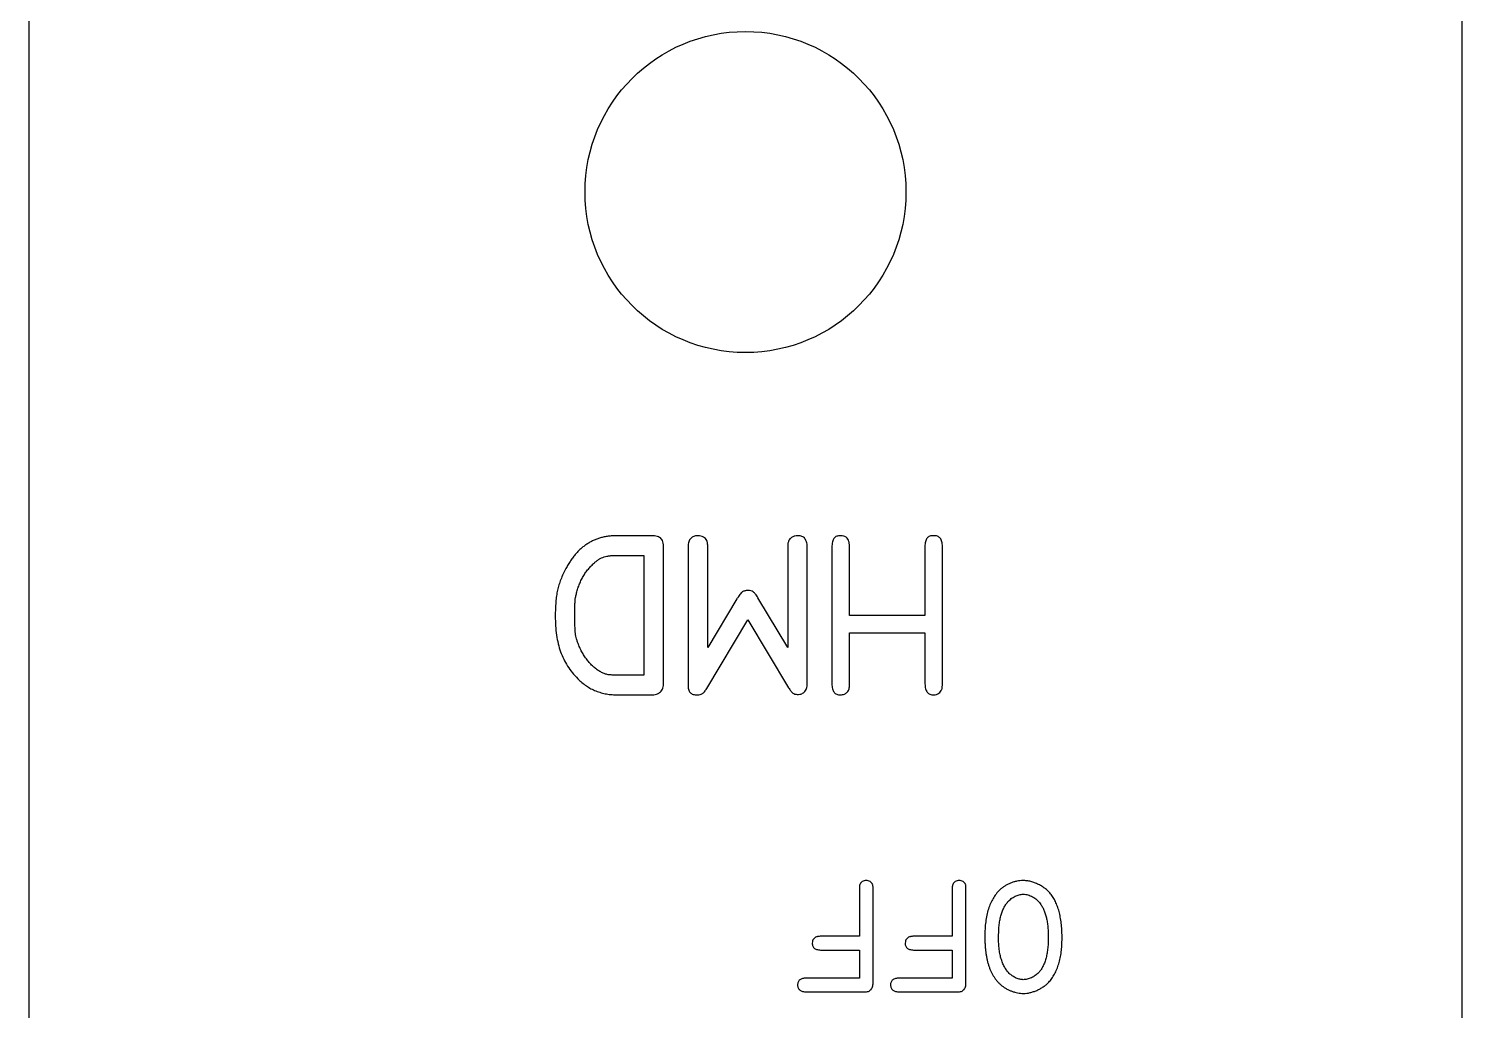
# Model space of a CAD drawing. Header units: inches. Extents: x -1.74 to 2.38, y -4.83 to 1.06.
# Drawn here: x -1.738 to -0.062, y -3.063 to -1.917 of the extents above; entities that cross this region are included whole.
import ezdxf

# ---------------------------------------------------------------- set-up
doc = ezdxf.new("R2010")
doc.units = ezdxf.units.IN
doc.header["$MEASUREMENT"] = 0

msp = doc.modelspace()

# ---------------------------------------------------------------- linework, layer by layer
at = {"color": 1, "linetype": 'Continuous', "lineweight": 25}
for p, q in [((-1.7375, 1.0625), (-1.7375, -3.3125)), ((-0.0625, -4.2575), (-0.0625, 1.0625)), ((-1.0102, -2.5088), (-1.0496, -2.5088)), ((-0.9958, -2.6802), (-0.9958, -2.5257)), ((-0.9671, -2.5215), (-0.9671, -2.6825)), ((-0.9441, -2.6393), (-0.9441, -2.5229)), ((-0.8507, -2.5234), (-0.8507, -2.6393)), ((-0.8278, -2.6796), (-0.8278, -2.524)), ((-0.799, -2.5224), (-0.799, -2.6818)), ((-0.7786, -2.6019), (-0.7786, -2.5227)), ((-0.6904, -2.5216), (-0.6904, -2.6019)), ((-0.67, -2.6812), (-0.67, -2.5216)), ((-1.0497, -2.5318), (-1.0188, -2.5318)), ((-1.0188, -2.5318), (-1.0188, -2.6717)), ((-0.91, -2.5827), (-0.9441, -2.6393)), ((-0.8507, -2.6393), (-0.8854, -2.5813)), ((-0.9453, -2.6873), (-0.8974, -2.6069)), ((-0.8974, -2.6069), (-0.8496, -2.6863)), ((-0.6904, -2.6019), (-0.7786, -2.6019)), ((-0.7786, -2.683), (-0.7786, -2.6223)), ((-0.7786, -2.6223), (-0.6904, -2.6223)), ((-0.6904, -2.6223), (-0.6904, -2.6818)), ((-1.0188, -2.6717), (-1.0499, -2.6717)), ((-1.0491, -2.6947), (-1.0108, -2.6947)), ((-0.767, -2.922), (-0.767, -2.9766)), ((-0.751, -3.0306), (-0.751, -2.922)), ((-0.6584, -2.922), (-0.6584, -2.9766)), ((-0.6424, -3.0306), (-0.6424, -2.922)), ((-0.767, -2.9766), (-0.8104, -2.9766)), ((-0.6584, -2.9766), (-0.7018, -2.9766)), ((-0.811, -2.9927), (-0.767, -2.9927)), ((-0.767, -2.9927), (-0.767, -3.0255)), ((-0.7024, -2.9927), (-0.6584, -2.9927)), ((-0.6584, -2.9927), (-0.6584, -3.0255)), ((-0.767, -3.0255), (-0.8288, -3.0255)), ((-0.6584, -3.0255), (-0.7202, -3.0255)), ((-0.8288, -3.0415), (-0.7624, -3.0415)), ((-0.7202, -3.0415), (-0.6538, -3.0415)), ((-0.5754, -3.0433), (-0.5754, -3.0433))]:
    msp.add_line(p, q, dxfattribs=at)
msp.add_circle((-0.9, -2.1075), 0.1875, dxfattribs=at)
for points, knots in [([(-1.0496, -2.5088), (-1.0513, -2.5088), (-1.0545, -2.5089), (-1.0593, -2.5093), (-1.064, -2.51), (-1.0684, -2.511), (-1.0727, -2.5124), (-1.0768, -2.514), (-1.0808, -2.5159), (-1.0846, -2.5181), (-1.0882, -2.5206), (-1.0917, -2.5234), (-1.0951, -2.5266), (-1.0983, -2.53), (-1.1014, -2.5339), (-1.1044, -2.538), (-1.1072, -2.5425), (-1.1089, -2.5456), (-1.1098, -2.5472)], [0, 0, 0, 0, 0.065537, 0.128894, 0.190513, 0.250819, 0.31017, 0.368743, 0.426366, 0.484321, 0.542747, 0.602028, 0.662919, 0.725322, 0.790697, 0.857753, 0.927457, 1, 1, 1, 1]), ([(-0.9958, -2.5257), (-0.9958, -2.5242), (-0.9957, -2.5215), (-0.9961, -2.5178), (-0.997, -2.5147), (-0.9983, -2.5123), (-1.0004, -2.5106), (-1.0031, -2.5095), (-1.0065, -2.5089), (-1.0089, -2.5088), (-1.0102, -2.5088)], [0, 0, 0, 0, 0.165632, 0.307111, 0.42353, 0.521468, 0.616875, 0.724163, 0.850235, 1, 1, 1, 1]), ([(-0.9558, -2.5088), (-0.9566, -2.5089), (-0.9582, -2.509), (-0.9605, -2.5096), (-0.9625, -2.5106), (-0.9641, -2.512), (-0.9654, -2.5138), (-0.9663, -2.5161), (-0.9669, -2.5187), (-0.967, -2.5206), (-0.9671, -2.5215)], [0, 0, 0, 0, 0.132713, 0.252265, 0.363903, 0.472404, 0.585277, 0.708362, 0.846212, 1, 1, 1, 1]), ([(-0.945, -2.5145), (-0.9455, -2.5137), (-0.9466, -2.512), (-0.9491, -2.5103), (-0.9523, -2.5092), (-0.9545, -2.5089), (-0.9558, -2.5088)], [0, 0, 0, 0, 0.230738, 0.462129, 0.711791, 1, 1, 1, 1]), ([(-0.839, -2.5088), (-0.8401, -2.5089), (-0.8424, -2.5091), (-0.8455, -2.5105), (-0.8482, -2.5124), (-0.8491, -2.5142), (-0.8496, -2.5151)], [0, 0, 0, 0, 0.264173, 0.52785, 0.771962, 1, 1, 1, 1]), ([(-0.8278, -2.524), (-0.8278, -2.5228), (-0.8278, -2.5205), (-0.8283, -2.5173), (-0.8292, -2.5146), (-0.8304, -2.5124), (-0.832, -2.5106), (-0.834, -2.5095), (-0.8364, -2.5088), (-0.8381, -2.5088), (-0.839, -2.5088)], [0, 0, 0, 0, 0.16895, 0.315731, 0.445127, 0.5584, 0.663647, 0.767004, 0.877117, 1, 1, 1, 1]), ([(-0.7887, -2.5088), (-0.7895, -2.5088), (-0.7911, -2.5089), (-0.7934, -2.5094), (-0.7953, -2.5104), (-0.7968, -2.5119), (-0.7978, -2.5138), (-0.7985, -2.5162), (-0.7989, -2.5192), (-0.799, -2.5213), (-0.799, -2.5224)], [0, 0, 0, 0, 0.128787, 0.242597, 0.346643, 0.446193, 0.553992, 0.677887, 0.826481, 1, 1, 1, 1]), ([(-0.7792, -2.5156), (-0.7795, -2.5146), (-0.7802, -2.5127), (-0.7824, -2.5105), (-0.7853, -2.5092), (-0.7875, -2.5089), (-0.7887, -2.5088)], [0, 0, 0, 0, 0.248392, 0.479682, 0.720638, 1, 1, 1, 1]), ([(-0.6803, -2.5088), (-0.6811, -2.5088), (-0.6827, -2.5088), (-0.6848, -2.5094), (-0.6866, -2.5103), (-0.688, -2.5117), (-0.6891, -2.5136), (-0.6899, -2.5159), (-0.6903, -2.5186), (-0.6904, -2.5206), (-0.6904, -2.5216)], [0, 0, 0, 0, 0.12736, 0.240825, 0.345956, 0.451152, 0.564289, 0.691777, 0.836027, 1, 1, 1, 1]), ([(-0.67, -2.5216), (-0.67, -2.5205), (-0.67, -2.5186), (-0.6705, -2.5159), (-0.6713, -2.5136), (-0.6724, -2.5117), (-0.6739, -2.5103), (-0.6758, -2.5094), (-0.678, -2.5088), (-0.6795, -2.5088), (-0.6803, -2.5088)], [0, 0, 0, 0, 0.160622, 0.303101, 0.429724, 0.542582, 0.648025, 0.753746, 0.86995, 1, 1, 1, 1]), ([(-0.9441, -2.5229), (-0.9441, -2.5218), (-0.9441, -2.52), (-0.9443, -2.5177), (-0.9446, -2.5159), (-0.9448, -2.515), (-0.945, -2.5145)], [0, 0, 0, 0, 0.3737461, 0.6427783, 0.836324, 1, 1, 1, 1]), ([(-0.8496, -2.5151), (-0.8498, -2.5156), (-0.8502, -2.5167), (-0.8506, -2.5184), (-0.8507, -2.5207), (-0.8507, -2.5224), (-0.8507, -2.5234)], [0, 0, 0, 0, 0.195534, 0.395189, 0.647995, 1, 1, 1, 1]), ([(-0.7786, -2.5227), (-0.7786, -2.5217), (-0.7786, -2.5202), (-0.7787, -2.5183), (-0.7788, -2.5169), (-0.7791, -2.5161), (-0.7792, -2.5156)], [0, 0, 0, 0, 0.4002147, 0.6453418, 0.8176879, 1, 1, 1, 1]), ([(-1.0976, -2.5769), (-1.0972, -2.5751), (-1.0963, -2.5715), (-1.0944, -2.5663), (-1.0923, -2.5613), (-1.0897, -2.5565), (-1.0869, -2.5519), (-1.0837, -2.5478), (-1.0803, -2.5439), (-1.0778, -2.5416), (-1.0766, -2.5405)], [0, 0, 0, 0, 0.131076, 0.260457, 0.387849, 0.515049, 0.639819, 0.762628, 0.881718, 1, 1, 1, 1]), ([(-1.0766, -2.5405), (-1.0757, -2.5397), (-1.0739, -2.5382), (-1.0712, -2.5363), (-1.0682, -2.5348), (-1.0651, -2.5336), (-1.0618, -2.5328), (-1.0581, -2.5321), (-1.054, -2.5318), (-1.0512, -2.5318), (-1.0497, -2.5318)], [0, 0, 0, 0, 0.120567, 0.236688, 0.349281, 0.461125, 0.577512, 0.706025, 0.846945, 1, 1, 1, 1]), ([(-1.1098, -2.5472), (-1.1109, -2.5493), (-1.1131, -2.5534), (-1.1158, -2.5598), (-1.118, -2.5661), (-1.1197, -2.5725), (-1.1209, -2.5792), (-1.1217, -2.5865), (-1.1222, -2.5944), (-1.1222, -2.5999), (-1.1222, -2.6028)], [0, 0, 0, 0, 0.122914, 0.242316, 0.358054, 0.471139, 0.588026, 0.714383, 0.852054, 1, 1, 1, 1]), ([(-1.0993, -2.5974), (-1.0993, -2.596), (-1.0993, -2.5934), (-1.0993, -2.5898), (-1.0992, -2.587), (-1.0991, -2.5841), (-1.0986, -2.5808), (-1.098, -2.5783), (-1.0976, -2.5769)], [0, 0, 0, 0, 0.207548, 0.381811, 0.51697, 0.618955, 0.796735, 1, 1, 1, 1]), ([(-0.8972, -2.5729), (-0.8978, -2.5729), (-0.8991, -2.5729), (-0.9009, -2.5731), (-0.9024, -2.5737), (-0.9039, -2.5745), (-0.9052, -2.5758), (-0.9067, -2.5776), (-0.9083, -2.58), (-0.9094, -2.5817), (-0.91, -2.5827)], [0, 0, 0, 0, 0.112445, 0.21645, 0.311298, 0.402519, 0.505251, 0.638112, 0.803125, 1, 1, 1, 1]), ([(-0.8854, -2.5813), (-0.8859, -2.5805), (-0.8868, -2.579), (-0.8882, -2.5771), (-0.8895, -2.5756), (-0.8912, -2.5741), (-0.8938, -2.573), (-0.896, -2.5729), (-0.8972, -2.5729)], [0, 0, 0, 0, 0.1799801, 0.3341708, 0.4646223, 0.5710814, 0.7701176, 1, 1, 1, 1]), ([(-1.1222, -2.6028), (-1.1222, -2.6066), (-1.1221, -2.614), (-1.1209, -2.6248), (-1.119, -2.6349), (-1.1162, -2.6443), (-1.1125, -2.653), (-1.1079, -2.6611), (-1.1025, -2.6689), (-1.0981, -2.6735), (-1.0959, -2.6759)], [0, 0, 0, 0, 0.144255, 0.279624, 0.407417, 0.528415, 0.645397, 0.762052, 0.879968, 1, 1, 1, 1]), ([(-1.0948, -2.6367), (-1.0953, -2.6355), (-1.0963, -2.6331), (-1.0974, -2.6295), (-1.0983, -2.6261), (-1.0987, -2.6232), (-1.0989, -2.6208), (-1.0991, -2.6186), (-1.0992, -2.616), (-1.0993, -2.613), (-1.0993, -2.6097), (-1.0993, -2.606), (-1.0993, -2.6018), (-1.0993, -2.5989), (-1.0993, -2.5974)], [0, 0, 0, 0, 0.099136, 0.193652, 0.281365, 0.36547, 0.411235, 0.466023, 0.530927, 0.604906, 0.688993, 0.783209, 0.886537, 1, 1, 1, 1]), ([(-1.0682, -2.6684), (-1.0695, -2.6677), (-1.0723, -2.6662), (-1.0762, -2.6633), (-1.0799, -2.6598), (-1.0835, -2.6559), (-1.0868, -2.6516), (-1.0899, -2.6469), (-1.0926, -2.6419), (-1.094, -2.6385), (-1.0948, -2.6367)], [0, 0, 0, 0, 0.108815, 0.223046, 0.34223, 0.469524, 0.599834, 0.731986, 0.864687, 1, 1, 1, 1]), ([(-1.0959, -2.6759), (-1.0944, -2.6774), (-1.0912, -2.6804), (-1.086, -2.6842), (-1.0806, -2.6876), (-1.0749, -2.6902), (-1.0688, -2.6923), (-1.0625, -2.6937), (-1.0559, -2.6946), (-1.0514, -2.6946), (-1.0491, -2.6947)], [0, 0, 0, 0, 0.127213, 0.25064, 0.372495, 0.493323, 0.615883, 0.739719, 0.867619, 1, 1, 1, 1]), ([(-1.0499, -2.6717), (-1.051, -2.6717), (-1.0529, -2.6718), (-1.0557, -2.6716), (-1.0582, -2.6714), (-1.0611, -2.6711), (-1.0644, -2.6702), (-1.0669, -2.669), (-1.0682, -2.6684)], [0, 0, 0, 0, 0.167038, 0.313531, 0.445257, 0.560315, 0.776449, 1, 1, 1, 1]), ([(-0.8395, -2.6941), (-0.8386, -2.6941), (-0.8368, -2.6941), (-0.8343, -2.6934), (-0.8322, -2.6923), (-0.8305, -2.6906), (-0.8291, -2.6885), (-0.8283, -2.6859), (-0.8278, -2.6829), (-0.8278, -2.6807), (-0.8278, -2.6796)], [0, 0, 0, 0, 0.1314, 0.247774, 0.354267, 0.461615, 0.572866, 0.697925, 0.838731, 1, 1, 1, 1]), ([(-1.0108, -2.6947), (-1.0096, -2.6947), (-1.0073, -2.6946), (-1.0041, -2.694), (-1.0014, -2.693), (-0.9992, -2.6913), (-0.9975, -2.6892), (-0.9964, -2.6866), (-0.9958, -2.6836), (-0.9958, -2.6814), (-0.9958, -2.6802)], [0, 0, 0, 0, 0.149708, 0.282347, 0.399883, 0.508426, 0.616661, 0.730264, 0.85635, 1, 1, 1, 1]), ([(-0.9671, -2.6825), (-0.9671, -2.6835), (-0.9671, -2.6854), (-0.9666, -2.688), (-0.9659, -2.6902), (-0.9647, -2.6919), (-0.9631, -2.6933), (-0.9611, -2.6942), (-0.9588, -2.6947), (-0.9572, -2.6947), (-0.9563, -2.6947)], [0, 0, 0, 0, 0.157138, 0.293657, 0.413846, 0.522798, 0.630234, 0.741011, 0.86118, 1, 1, 1, 1]), ([(-0.9563, -2.6947), (-0.9552, -2.6947), (-0.9531, -2.6946), (-0.9507, -2.6935), (-0.949, -2.6923), (-0.9478, -2.6909), (-0.9465, -2.6893), (-0.9457, -2.688), (-0.9453, -2.6873)], [0, 0, 0, 0, 0.23655, 0.442392, 0.550927, 0.680922, 0.827996, 1, 1, 1, 1]), ([(-0.8496, -2.6863), (-0.8492, -2.687), (-0.8485, -2.6883), (-0.8472, -2.69), (-0.8461, -2.6915), (-0.8446, -2.6928), (-0.8424, -2.694), (-0.8405, -2.6941), (-0.8395, -2.6941)], [0, 0, 0, 0, 0.180976, 0.334663, 0.468125, 0.579895, 0.780988, 1, 1, 1, 1]), ([(-0.799, -2.6818), (-0.799, -2.6828), (-0.7989, -2.6847), (-0.7985, -2.6874), (-0.7978, -2.6897), (-0.7966, -2.6916), (-0.7952, -2.6931), (-0.7934, -2.6941), (-0.7913, -2.6947), (-0.7898, -2.6947), (-0.789, -2.6947)], [0, 0, 0, 0, 0.165307, 0.308794, 0.435609, 0.548148, 0.654295, 0.759898, 0.873312, 1, 1, 1, 1]), ([(-0.789, -2.6947), (-0.7882, -2.6946), (-0.7867, -2.6945), (-0.7845, -2.6939), (-0.7826, -2.6929), (-0.781, -2.6915), (-0.7798, -2.6897), (-0.7789, -2.6877), (-0.7785, -2.6854), (-0.7786, -2.6838), (-0.7786, -2.683)], [0, 0, 0, 0, 0.13216, 0.252648, 0.371311, 0.491779, 0.611926, 0.732755, 0.859457, 1, 1, 1, 1]), ([(-0.6904, -2.6818), (-0.6903, -2.6828), (-0.6902, -2.6847), (-0.6898, -2.6874), (-0.6889, -2.6897), (-0.6878, -2.6915), (-0.6863, -2.693), (-0.6845, -2.694), (-0.6824, -2.6946), (-0.6809, -2.6947), (-0.6801, -2.6947)], [0, 0, 0, 0, 0.163146, 0.304681, 0.432747, 0.546235, 0.652223, 0.759544, 0.873374, 1, 1, 1, 1]), ([(-0.6801, -2.6947), (-0.6789, -2.6946), (-0.6768, -2.6944), (-0.674, -2.693), (-0.6718, -2.6909), (-0.671, -2.6891), (-0.6706, -2.6881)], [0, 0, 0, 0, 0.275843, 0.516674, 0.748891, 1, 1, 1, 1]), ([(-0.6706, -2.6881), (-0.6704, -2.6877), (-0.6702, -2.6868), (-0.6701, -2.6854), (-0.67, -2.6835), (-0.67, -2.6821), (-0.67, -2.6812)], [0, 0, 0, 0, 0.195991, 0.38213, 0.624825, 1, 1, 1, 1]), ([(-0.759, -2.9114), (-0.7599, -2.9115), (-0.7615, -2.9116), (-0.7634, -2.9125), (-0.7647, -2.9136), (-0.7655, -2.9145), (-0.7661, -2.9155), (-0.7663, -2.9162), (-0.7665, -2.9166)], [0, 0, 0, 0, 0.260463, 0.513082, 0.636554, 0.7556, 0.87629, 1, 1, 1, 1]), ([(-0.7516, -2.916), (-0.752, -2.9154), (-0.7527, -2.9141), (-0.7545, -2.9126), (-0.7566, -2.9117), (-0.7582, -2.9115), (-0.759, -2.9114)], [0, 0, 0, 0, 0.250598, 0.488274, 0.729187, 1, 1, 1, 1]), ([(-0.6504, -2.9114), (-0.6512, -2.9115), (-0.6529, -2.9116), (-0.6548, -2.9125), (-0.6561, -2.9136), (-0.6569, -2.9145), (-0.6575, -2.9155), (-0.6577, -2.9162), (-0.6579, -2.9166)], [0, 0, 0, 0, 0.260463, 0.513082, 0.636554, 0.7556, 0.87629, 1, 1, 1, 1]), ([(-0.643, -2.916), (-0.6433, -2.9154), (-0.6441, -2.9141), (-0.6458, -2.9126), (-0.648, -2.9117), (-0.6496, -2.9115), (-0.6504, -2.9114)], [0, 0, 0, 0, 0.250598, 0.488274, 0.729187, 1, 1, 1, 1]), ([(-0.5758, -2.9114), (-0.577, -2.9115), (-0.5794, -2.9116), (-0.583, -2.9122), (-0.5867, -2.9131), (-0.5903, -2.9144), (-0.5939, -2.916), (-0.5972, -2.9179), (-0.6003, -2.9201), (-0.6022, -2.9218), (-0.6032, -2.9226)], [0, 0, 0, 0, 0.1190169, 0.2401863, 0.3647236, 0.492817, 0.6221609, 0.7482618, 0.8746122, 1, 1, 1, 1]), ([(-0.5428, -2.9277), (-0.5438, -2.9266), (-0.5458, -2.9242), (-0.5494, -2.9212), (-0.5533, -2.9184), (-0.5576, -2.916), (-0.5621, -2.9141), (-0.5666, -2.9126), (-0.5712, -2.9117), (-0.5743, -2.9115), (-0.5758, -2.9114)], [0, 0, 0, 0, 0.121092, 0.243919, 0.369915, 0.501016, 0.631465, 0.757614, 0.879349, 1, 1, 1, 1]), ([(-0.7665, -2.9166), (-0.7666, -2.9169), (-0.7669, -2.9176), (-0.767, -2.9187), (-0.767, -2.9201), (-0.767, -2.9213), (-0.767, -2.922)], [0, 0, 0, 0, 0.183204, 0.368477, 0.61913, 1, 1, 1, 1]), ([(-0.751, -2.922), (-0.751, -2.9212), (-0.751, -2.9199), (-0.751, -2.9183), (-0.7512, -2.9171), (-0.7514, -2.9164), (-0.7516, -2.916)], [0, 0, 0, 0, 0.380827, 0.630759, 0.816703, 1, 1, 1, 1]), ([(-0.6579, -2.9166), (-0.658, -2.9169), (-0.6582, -2.9176), (-0.6584, -2.9187), (-0.6584, -2.9201), (-0.6584, -2.9213), (-0.6584, -2.922)], [0, 0, 0, 0, 0.183204, 0.368477, 0.61913, 1, 1, 1, 1]), ([(-0.6424, -2.922), (-0.6424, -2.9212), (-0.6424, -2.9199), (-0.6424, -2.9183), (-0.6426, -2.9171), (-0.6428, -2.9164), (-0.643, -2.916)], [0, 0, 0, 0, 0.380827, 0.630759, 0.816703, 1, 1, 1, 1]), ([(-0.6032, -2.9226), (-0.6046, -2.9241), (-0.6074, -2.9272), (-0.6109, -2.9325), (-0.6139, -2.9383), (-0.6163, -2.9449), (-0.6182, -2.952), (-0.6195, -2.9598), (-0.6203, -2.9681), (-0.6204, -2.9739), (-0.6204, -2.9769)], [0, 0, 0, 0, 0.104917, 0.212948, 0.325254, 0.443443, 0.569143, 0.703178, 0.846557, 1, 1, 1, 1]), ([(-0.5934, -2.9361), (-0.5928, -2.9355), (-0.5916, -2.9343), (-0.5895, -2.9326), (-0.5874, -2.9311), (-0.585, -2.9299), (-0.5826, -2.9288), (-0.5802, -2.9281), (-0.5778, -2.9276), (-0.5762, -2.9275), (-0.5754, -2.9275)], [0, 0, 0, 0, 0.125943, 0.253592, 0.381875, 0.513444, 0.642703, 0.765426, 0.885106, 1, 1, 1, 1]), ([(-0.5754, -2.9275), (-0.5745, -2.9275), (-0.5726, -2.9276), (-0.5699, -2.9282), (-0.5672, -2.9292), (-0.5646, -2.9305), (-0.562, -2.9321), (-0.5596, -2.934), (-0.5575, -2.9361), (-0.5562, -2.9377), (-0.5556, -2.9385)], [0, 0, 0, 0, 0.116371, 0.233648, 0.355137, 0.482644, 0.612358, 0.740459, 0.869445, 1, 1, 1, 1]), ([(-0.5301, -2.9791), (-0.5302, -2.9764), (-0.5302, -2.971), (-0.5308, -2.9633), (-0.5318, -2.9561), (-0.5331, -2.9494), (-0.535, -2.9432), (-0.5371, -2.9375), (-0.5397, -2.9323), (-0.5418, -2.9292), (-0.5428, -2.9277)], [0, 0, 0, 0, 0.1531172, 0.297146, 0.4320185, 0.5592173, 0.6787301, 0.7909719, 0.8980083, 1, 1, 1, 1]), ([(-0.6043, -2.9779), (-0.6043, -2.9755), (-0.6042, -2.971), (-0.6038, -2.9644), (-0.6029, -2.9584), (-0.6018, -2.953), (-0.6002, -2.9481), (-0.5983, -2.9436), (-0.5961, -2.9396), (-0.5943, -2.9373), (-0.5934, -2.9361)], [0, 0, 0, 0, 0.161185, 0.309885, 0.446706, 0.572256, 0.688604, 0.79819, 0.901391, 1, 1, 1, 1]), ([(-0.5556, -2.9385), (-0.5548, -2.9397), (-0.5532, -2.942), (-0.5513, -2.946), (-0.5497, -2.9504), (-0.5484, -2.9551), (-0.5474, -2.9603), (-0.5467, -2.966), (-0.5463, -2.9722), (-0.5462, -2.9765), (-0.5462, -2.9787)], [0, 0, 0, 0, 0.100096, 0.204761, 0.314883, 0.431713, 0.556714, 0.693411, 0.840791, 1, 1, 1, 1]), ([(-0.8169, -2.9772), (-0.8177, -2.9775), (-0.8191, -2.9782), (-0.8207, -2.9799), (-0.8218, -2.982), (-0.8219, -2.9837), (-0.822, -2.9845)], [0, 0, 0, 0, 0.2546076, 0.4873023, 0.7299804, 1, 1, 1, 1]), ([(-0.8104, -2.9766), (-0.8113, -2.9766), (-0.8127, -2.9766), (-0.8145, -2.9767), (-0.8158, -2.9769), (-0.8166, -2.9771), (-0.8169, -2.9772)], [0, 0, 0, 0, 0.380151, 0.646007, 0.834596, 1, 1, 1, 1]), ([(-0.7083, -2.9772), (-0.709, -2.9775), (-0.7105, -2.9782), (-0.7121, -2.9799), (-0.7131, -2.982), (-0.7133, -2.9837), (-0.7134, -2.9845)], [0, 0, 0, 0, 0.254608, 0.487302, 0.72998, 1, 1, 1, 1]), ([(-0.7018, -2.9766), (-0.7027, -2.9766), (-0.7041, -2.9766), (-0.7059, -2.9767), (-0.7072, -2.9769), (-0.7079, -2.9771), (-0.7083, -2.9772)], [0, 0, 0, 0, 0.380151, 0.646007, 0.834596, 1, 1, 1, 1]), ([(-0.6204, -2.9769), (-0.6204, -2.9786), (-0.6204, -2.9818), (-0.6201, -2.9866), (-0.6198, -2.9912), (-0.6193, -2.9956), (-0.6186, -2.9998), (-0.6178, -3.0039), (-0.6169, -3.0077), (-0.6157, -3.0113), (-0.6145, -3.0148), (-0.613, -3.0181), (-0.6115, -3.0212), (-0.6097, -3.024), (-0.6078, -3.0268), (-0.6058, -3.0293), (-0.6036, -3.0316), (-0.602, -3.033), (-0.6012, -3.0337)], [0, 0, 0, 0, 0.080431, 0.157744, 0.231975, 0.303788, 0.372682, 0.438911, 0.50297, 0.564688, 0.624109, 0.681595, 0.737386, 0.791932, 0.845168, 0.897479, 0.948881, 1, 1, 1, 1]), ([(-0.591, -3.0207), (-0.5921, -3.0196), (-0.5943, -3.0173), (-0.597, -3.0133), (-0.5993, -3.0087), (-0.6012, -3.0036), (-0.6027, -2.998), (-0.6036, -2.9918), (-0.6043, -2.985), (-0.6043, -2.9803), (-0.6043, -2.9779)], [0, 0, 0, 0, 0.100871, 0.205152, 0.314772, 0.432547, 0.558901, 0.694635, 0.841464, 1, 1, 1, 1]), ([(-0.5462, -2.9787), (-0.5462, -2.9809), (-0.5463, -2.9853), (-0.5469, -2.9916), (-0.5478, -2.9975), (-0.5491, -3.0029), (-0.5507, -3.0079), (-0.5527, -3.0123), (-0.555, -3.0161), (-0.5568, -3.0183), (-0.5578, -3.0193)], [0, 0, 0, 0, 0.156015, 0.302721, 0.440716, 0.570083, 0.690884, 0.801727, 0.904106, 1, 1, 1, 1]), ([(-0.5456, -3.0303), (-0.5444, -3.0288), (-0.5419, -3.0258), (-0.5388, -3.0207), (-0.5361, -3.015), (-0.5339, -3.0088), (-0.5322, -3.002), (-0.531, -2.9948), (-0.5303, -2.9871), (-0.5302, -2.9818), (-0.5301, -2.9791)], [0, 0, 0, 0, 0.105705, 0.215134, 0.329018, 0.449631, 0.576639, 0.710541, 0.851416, 1, 1, 1, 1]), ([(-0.822, -2.9845), (-0.822, -2.9852), (-0.822, -2.9864), (-0.8215, -2.9882), (-0.8206, -2.9896), (-0.8194, -2.9908), (-0.8178, -2.9917), (-0.8158, -2.9923), (-0.8136, -2.9926), (-0.8119, -2.9927), (-0.811, -2.9927)], [0, 0, 0, 0, 0.124835, 0.235734, 0.34105, 0.445808, 0.558269, 0.687356, 0.833745, 1, 1, 1, 1]), ([(-0.7134, -2.9845), (-0.7134, -2.9852), (-0.7134, -2.9864), (-0.7129, -2.9882), (-0.712, -2.9896), (-0.7108, -2.9908), (-0.7092, -2.9917), (-0.7072, -2.9923), (-0.7049, -2.9926), (-0.7033, -2.9927), (-0.7024, -2.9927)], [0, 0, 0, 0, 0.124835, 0.235734, 0.34105, 0.445808, 0.558269, 0.687356, 0.833745, 1, 1, 1, 1]), ([(-0.8288, -3.0255), (-0.8296, -3.0255), (-0.8312, -3.0255), (-0.8333, -3.0259), (-0.8351, -3.0265), (-0.8366, -3.0274), (-0.8378, -3.0286), (-0.8386, -3.03), (-0.8391, -3.0317), (-0.8392, -3.0329), (-0.8392, -3.0335)], [0, 0, 0, 0, 0.162518, 0.305061, 0.431361, 0.544321, 0.652734, 0.759549, 0.872683, 1, 1, 1, 1]), ([(-0.7624, -3.0415), (-0.7616, -3.0416), (-0.7599, -3.0417), (-0.7575, -3.0413), (-0.7555, -3.0406), (-0.7538, -3.0394), (-0.7525, -3.0377), (-0.7516, -3.0357), (-0.751, -3.0333), (-0.751, -3.0316), (-0.751, -3.0306)], [0, 0, 0, 0, 0.144598, 0.272844, 0.385404, 0.49383, 0.602546, 0.718653, 0.85012, 1, 1, 1, 1]), ([(-0.7202, -3.0255), (-0.721, -3.0255), (-0.7225, -3.0255), (-0.7247, -3.0259), (-0.7265, -3.0265), (-0.728, -3.0274), (-0.7292, -3.0286), (-0.73, -3.03), (-0.7305, -3.0317), (-0.7306, -3.0329), (-0.7306, -3.0335)], [0, 0, 0, 0, 0.162518, 0.305061, 0.431361, 0.544321, 0.652734, 0.759549, 0.872683, 1, 1, 1, 1]), ([(-0.6538, -3.0415), (-0.6529, -3.0416), (-0.6513, -3.0417), (-0.6489, -3.0413), (-0.6468, -3.0406), (-0.6451, -3.0394), (-0.6439, -3.0377), (-0.643, -3.0357), (-0.6424, -3.0333), (-0.6424, -3.0316), (-0.6424, -3.0306)], [0, 0, 0, 0, 0.144598, 0.272844, 0.385404, 0.49383, 0.602546, 0.718653, 0.85012, 1, 1, 1, 1]), ([(-0.5754, -3.0273), (-0.576, -3.0272), (-0.5774, -3.0272), (-0.5794, -3.0268), (-0.5815, -3.0262), (-0.5843, -3.0252), (-0.5876, -3.0235), (-0.5899, -3.0216), (-0.591, -3.0207)], [0.0003825, 0.0003825, 0.0003825, 0.0003825, 0.1152659, 0.2343175, 0.3582089, 0.4887804, 0.7484984, 1, 1, 1, 1]), ([(-0.5578, -3.0193), (-0.5583, -3.0199), (-0.5595, -3.021), (-0.5615, -3.0225), (-0.5637, -3.0239), (-0.566, -3.0251), (-0.5684, -3.026), (-0.5708, -3.0267), (-0.5731, -3.0272), (-0.5746, -3.0272), (-0.5754, -3.0273)], [0, 0, 0, 0, 0.1233718, 0.2488697, 0.3785628, 0.5115228, 0.6437045, 0.7676051, 0.8867564, 0.9996268, 0.9996268, 0.9996268, 0.9996268]), ([(-0.5754, -3.0433), (-0.5741, -3.0433), (-0.5714, -3.0432), (-0.5674, -3.0425), (-0.5635, -3.0413), (-0.5595, -3.0398), (-0.5557, -3.0379), (-0.552, -3.0357), (-0.5487, -3.0332), (-0.5466, -3.0313), (-0.5456, -3.0303)], [0, 0, 0, 0, 0.1180931, 0.2389474, 0.3628307, 0.4912953, 0.6214284, 0.7489627, 0.8747164, 1, 1, 1, 1]), ([(-0.8392, -3.0335), (-0.8392, -3.0341), (-0.8391, -3.0353), (-0.8385, -3.0369), (-0.8377, -3.0384), (-0.8365, -3.0395), (-0.835, -3.0404), (-0.8332, -3.041), (-0.8311, -3.0414), (-0.8296, -3.0415), (-0.8288, -3.0415)], [0, 0, 0, 0, 0.1248234, 0.2395416, 0.3482555, 0.4549214, 0.5698777, 0.6972881, 0.8392085, 1, 1, 1, 1]), ([(-0.7306, -3.0335), (-0.7305, -3.0341), (-0.7305, -3.0353), (-0.7299, -3.0369), (-0.7291, -3.0384), (-0.7279, -3.0395), (-0.7264, -3.0404), (-0.7246, -3.041), (-0.7225, -3.0414), (-0.721, -3.0415), (-0.7202, -3.0415)], [0, 0, 0, 0, 0.1248234, 0.2395416, 0.3482555, 0.4549214, 0.5698777, 0.6972881, 0.8392085, 1, 1, 1, 1]), ([(-0.6012, -3.0337), (-0.6003, -3.0345), (-0.5984, -3.0359), (-0.5953, -3.0378), (-0.5921, -3.0395), (-0.5888, -3.0408), (-0.5855, -3.0419), (-0.5821, -3.0427), (-0.5787, -3.0432), (-0.5765, -3.0433), (-0.5754, -3.0433)], [0, 0, 0, 0, 0.128897, 0.256024, 0.383031, 0.510763, 0.636864, 0.759967, 0.880017, 1, 1, 1, 1])]:
    msp.add_open_spline(points, degree=3, knots=knots, dxfattribs=at)

doc.saveas('drawing.dxf')
